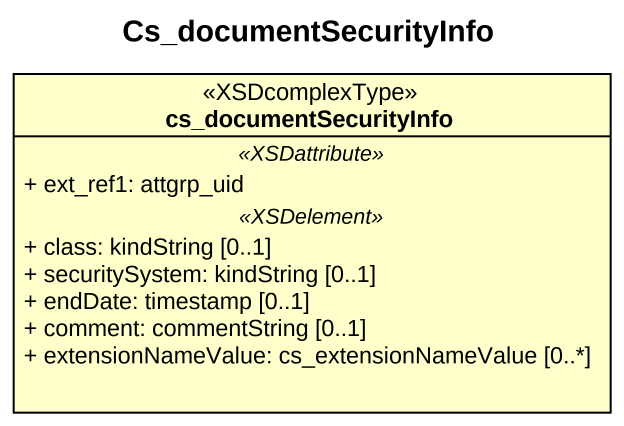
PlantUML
@startuml
title Cs_documentSecurityInfo
hide circle
hide empty members
skinparam classAttributeIconSize 0
class cs_documentSecurityInfo <<XSDcomplexType>> {
  .. <<XSDattribute>> ..
  + ext_ref1: attgrp_uid
  .. <<XSDelement>> ..
  + class: kindString [0..1]
  + securitySystem: kindString [0..1]
  + endDate: timestamp [0..1]
  + comment: commentString [0..1]
  + extensionNameValue: cs_extensionNameValue [0..*]
}
@enduml
